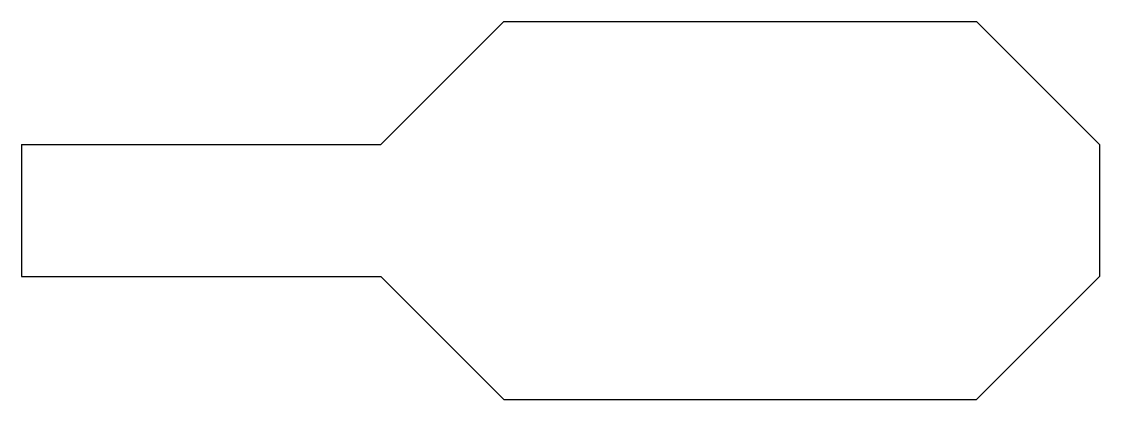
# Model space of a CAD drawing. Extents: x -0.7 to 5, y -1 to 1.
import ezdxf

# ---------------------------------------------------------------- set-up
doc = ezdxf.new("R2010")
doc.units = 0
doc.layers.add('粗实线层', color=7, linetype='CONTINUOUS')

msp = doc.modelspace()

# ---------------------------------------------------------------- linework, layer by layer
at = {"layer": '粗实线层'}
for p, q in [((1.2, 0.35), (1.85, 1)), ((1.85, 1), (4.35, 1)), ((5, 0.35), (4.35, 1)), ((-0.7, 0.35), (1.2, 0.35)), ((-0.7, 0.35), (-0.7, -0.35)), ((5, 0.35), (5, -0.35)), ((-0.7, -0.35), (1.2, -0.35)), ((1.2, -0.35), (1.85, -1)), ((5, -0.35), (4.35, -1)), ((1.85, -1), (4.35, -1))]:
    msp.add_line(p, q, dxfattribs=at)

doc.saveas('drawing.dxf')
